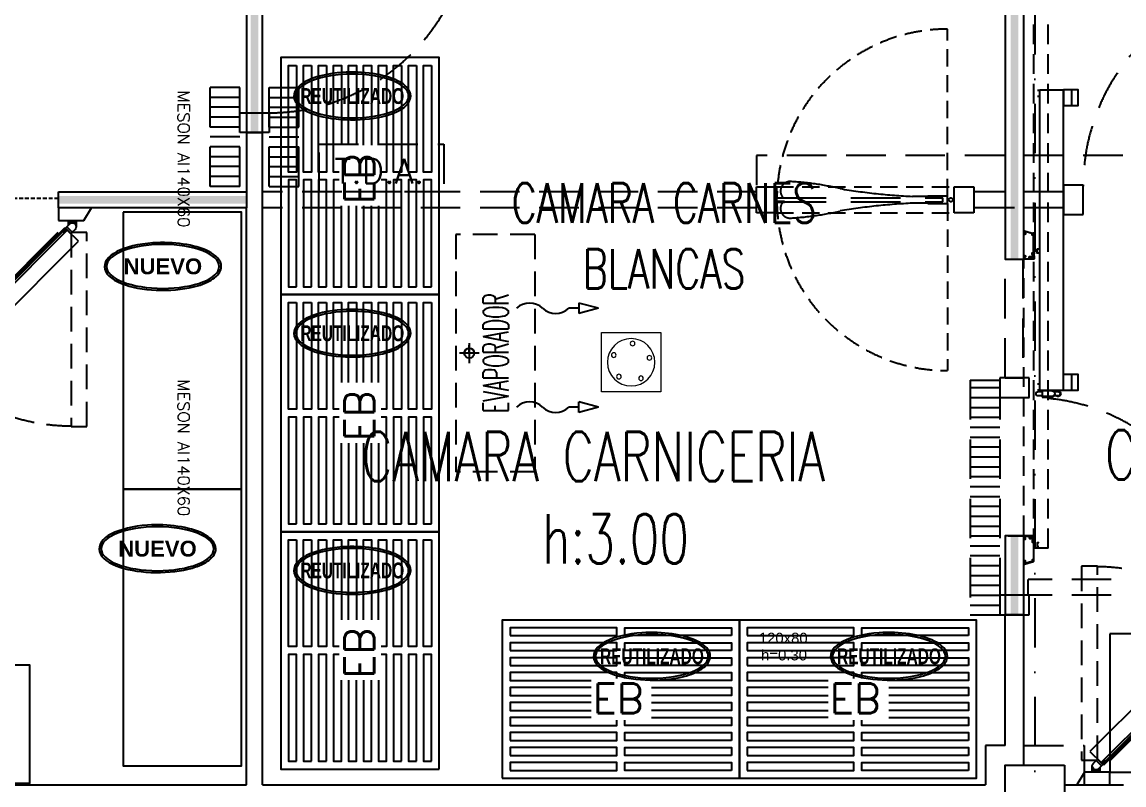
# Model space of a CAD drawing. Header units: millimetres. Extents: x 340 to 1003762, y 22 to 362022.
# Drawn here: x 615095 to 620672, y 291107 to 294966 of the extents above; entities that cross this region are included whole.
import ezdxf
from ezdxf.enums import TextEntityAlignment as Align

# ---------------------------------------------------------------- set-up
doc = ezdxf.new("R2010")
doc.units = ezdxf.units.MM
for name, pattern in [('LSBB_P_002 - PLANTA 1° NIVEL SALA DE VENTAS$0$000_ALTILLO PROPUESTA$0$HIDDEN', [0.375, 0.25, -0.125]), ('LSBB_P_002 - PLANTA 1° NIVEL SALA DE VENTAS$0$CONTINUOS', [0]), ('LSBB_P_002 - PLANTA 1° NIVEL SALA DE VENTAS$0$DASHDOT2', [0.5, 0.25, -0.125, 0, -0.125]), ('LSBB_P_002 - PLANTA 1° NIVEL SALA DE VENTAS$0$DASHED', [0.75, 0.5, -0.25]), ('LSBB_P_002 - PLANTA 1° NIVEL SALA DE VENTAS$0$HIDDEN', [0.375, 0.25, -0.125]), ('LSBB_P_002 - PLANTA 1° NIVEL SALA DE VENTAS$0$HIDDEN2', [0.1875, 0.125, -0.0625])]:
    doc.linetypes.add(name, pattern=pattern)
for name, color, linetype in [('A-DEMOLICION SV', 40, 'Continuous'), ('LSBB_P_002 - PLANTA 1° NIVEL SALA DE VENTAS$0$A-ACTIVOS NUEVOS', 20, 'Continuous'), ('LSBB_P_002 - PLANTA 1° NIVEL SALA DE VENTAS$0$A-ACTIVOS REUTILIZADOS', 7, 'Continuous'), ('LSBB_P_002 - PLANTA 1° NIVEL SALA DE VENTAS$0$A-DEMOLICIONES', 30, 'LSBB_P_002 - PLANTA 1° NIVEL SALA DE VENTAS$0$DASHED'), ('LSBB_P_002 - PLANTA 1° NIVEL SALA DE VENTAS$0$A-Equipamiento acero inox', 8, 'Continuous'), ('LSBB_P_002 - PLANTA 1° NIVEL SALA DE VENTAS$0$A-EVAPORADOR', 8, 'Continuous'), ('LSBB_P_002 - PLANTA 1° NIVEL SALA DE VENTAS$0$A-PANEL CAMARA NUEVO', 10, 'LSBB_P_002 - PLANTA 1° NIVEL SALA DE VENTAS$0$CONTINUOS'), ('LSBB_P_002 - PLANTA 1° NIVEL SALA DE VENTAS$0$A-PILETAS NUEVAS', 8, 'Continuous'), ('LSBB_P_002 - PLANTA 1° NIVEL SALA DE VENTAS$0$A-PUER', 2, 'Continuous'), ('LSBB_P_002 - PLANTA 1° NIVEL SALA DE VENTAS$0$A-PUERTAS NUEVAS', 10, 'Continuous'), ('LSBB_P_002 - PLANTA 1° NIVEL SALA DE VENTAS$0$A-SE CONSTRUYE RELLENO', 10, 'LSBB_P_002 - PLANTA 1° NIVEL SALA DE VENTAS$0$CONTINUOS'), ('LSBB_P_002 - PLANTA 1° NIVEL SALA DE VENTAS$0$A-Textos', 2, 'Continuous'), ('LSBB_P_002 - PLANTA 1° NIVEL SALA DE VENTAS$0$E-TABIQUE-CAMARA', 1, 'Continuous'), ('LSBB_P_002 - PLANTA 1° NIVEL SALA DE VENTAS$0$EJES', 8, 'LSBB_P_002 - PLANTA 1° NIVEL SALA DE VENTAS$0$DASHDOT2'), ('LSBB_P_002 - PLANTA 1° NIVEL SALA DE VENTAS$0$ESTRUCTURA', 5, 'Continuous'), ('LSBB_P_002 - PLANTA 1° NIVEL SALA DE VENTAS$0$PUERTAS', 2, 'Continuous')]:
    doc.layers.add(name, color=color, linetype=linetype)
doc.layers.add('LSBB_P_002 - PLANTA 1° NIVEL SALA DE VENTAS$0$A-Achurado', color=250, linetype='Continuous', lineweight=5)
doc.styles.add('LSBB_P_002 - PLANTA 1° NIVEL SALA DE VENTAS$0$ARIAL', font='')
doc.styles.add('LSBB_P_002 - PLANTA 1° NIVEL SALA DE VENTAS$0$Estilo1', font='GOTHIC.TTF', dxfattribs={"height": 0.24})
doc.styles.add('LSBB_P_002 - PLANTA 1° NIVEL SALA DE VENTAS$0$ROMANS', font='romans')
doc.styles.add('LSBB_P_002 - PLANTA 1° NIVEL SALA DE VENTAS$0$ROMANS20', font='ROMANS8.SHX', dxfattribs={"width": 0.9, "height": 2})
doc.styles.add('LSBB_P_002 - PLANTA 1° NIVEL SALA DE VENTAS$0$SANSSERIF', font='sas_____.pfb')
doc.styles.get('LSBB_P_002 - PLANTA 1° NIVEL SALA DE VENTAS$0$ARIAL').set_extended_font_data('Arial', bold=True)

# ---------------------------------------------------------------- blocks, each defined once
blk = doc.blocks.new('LSBB_P_002 - PLANTA 1° NIVEL SALA DE VENTAS$0$A$C112258A6')
at = {"layer": 'LSBB_P_002 - PLANTA 1° NIVEL SALA DE VENTAS$0$A-Equipamiento acero inox'}
for points in [[(0, 0.8), (1.2, 0.8), (1.2, 0), (0, 0), (0, 0.8)], [(0.4492, 0.4937), (0.04, 0.4937), (0.04, 0.5337), (0.58, 0.5337), (0.58, 0.5071)], [(0.7557, 0.4937), (1.16, 0.4937), (1.16, 0.5337), (0.62, 0.5337), (0.62, 0.5071)], [(0.4492, 0.4179), (0.04, 0.4179), (0.04, 0.4579), (0.4492, 0.4579)], [(0.7557, 0.4179), (1.16, 0.4179), (1.16, 0.4579), (0.7557, 0.4579)], [(0.4492, 0.3421), (0.04, 0.3421), (0.04, 0.3821), (0.4492, 0.3821)], [(0.7557, 0.3421), (1.16, 0.3421), (1.16, 0.3821), (0.7557, 0.3821)], [(0.58, 0.2951), (0.58, 0.2663), (0.04, 0.2663), (0.04, 0.3063), (0.4492, 0.3063)], [(0.62, 0.2951), (0.62, 0.2663), (1.16, 0.2663), (1.16, 0.3063), (0.7557, 0.3063)]]:
    blk.add_lwpolyline(points, dxfattribs=at)
for points in [[(0.04, 0.7611), (0.58, 0.7611), (0.58, 0.7211), (0.04, 0.7211)], [(1.16, 0.7611), (0.62, 0.7611), (0.62, 0.7211), (1.16, 0.7211)], [(0.04, 0.6853), (0.58, 0.6853), (0.58, 0.6453), (0.04, 0.6453)], [(1.16, 0.6853), (0.62, 0.6853), (0.62, 0.6453), (1.16, 0.6453)], [(0.04, 0.6095), (0.58, 0.6095), (0.58, 0.5695), (0.04, 0.5695)], [(1.16, 0.6095), (0.62, 0.6095), (0.62, 0.5695), (1.16, 0.5695)], [(0.04, 0.2305), (0.58, 0.2305), (0.58, 0.1905), (0.04, 0.1905)], [(1.16, 0.2305), (0.62, 0.2305), (0.62, 0.1905), (1.16, 0.1905)], [(0.04, 0.1547), (0.58, 0.1547), (0.58, 0.1147), (0.04, 0.1147)], [(1.16, 0.1547), (0.62, 0.1547), (0.62, 0.1147), (1.16, 0.1147)], [(0.04, 0.0789), (0.58, 0.0789), (0.58, 0.0389), (0.04, 0.0389)], [(1.16, 0.0789), (0.62, 0.0789), (0.62, 0.0389), (1.16, 0.0389)]]:
    blk.add_lwpolyline(points, close=True, dxfattribs=at)
at = {"layer": 'LSBB_P_002 - PLANTA 1° NIVEL SALA DE VENTAS$0$A-Equipamiento acero inox', "style": 'LSBB_P_002 - PLANTA 1° NIVEL SALA DE VENTAS$0$ROMANS'}
blk.add_text('EB ', height=0.15, dxfattribs=at).set_placement((0.4576, 0.3213))
blk = doc.blocks.new('LSBB_P_002 - PLANTA 1° NIVEL SALA DE VENTAS$0$A$C6D5A0C58')
at = {"layer": 'LSBB_P_002 - PLANTA 1° NIVEL SALA DE VENTAS$0$A-ACTIVOS REUTILIZADOS', "extrusion": (0, 0, -1)}
blk.add_ellipse((0, 0), major_axis=(0.2855, 0), ratio=0.388575, dxfattribs=at)
at = {"layer": 'LSBB_P_002 - PLANTA 1° NIVEL SALA DE VENTAS$0$A-ACTIVOS REUTILIZADOS'}
blk.add_open_spline([(0.2955, 0), (0.2955, -0.021), (0.2828, -0.0409), (0.2407, -0.0737), (0.2108, -0.0875), (0.0693, -0.1291), (-0.0893, -0.1272), (-0.2453, -0.0748), (-0.2842, -0.048), (-0.3027, 0.019), (-0.2777, 0.0523), (-0.188, 0.0987), (-0.1218, 0.1143), (0.0524, 0.1263), (0.163, 0.1102), (0.2698, 0.0572), (0.2955, 0.0303), (0.2955, 0)], degree=3, knots=[0, 0, 0, 0, 0.461791, 0.461791, 0.923583, 0.923583, 2.283227, 2.283227, 3.034626, 3.034626, 3.786024, 3.786024, 4.537423, 4.537423, 5.618495, 5.618495, 6.283185, 6.283185, 6.283185, 6.283185], dxfattribs=at)
at = {"layer": 'LSBB_P_002 - PLANTA 1° NIVEL SALA DE VENTAS$0$A-ACTIVOS REUTILIZADOS', "style": 'LSBB_P_002 - PLANTA 1° NIVEL SALA DE VENTAS$0$ARIAL', "width": 0.7}
blk.add_text('REUTILIZADO', height=0.08, dxfattribs=at).set_placement((0, 0), align=Align.MIDDLE_CENTER)
blk = doc.blocks.new('LSBB_P_002 - PLANTA 1° NIVEL SALA DE VENTAS$0$PD2')
at = {"layer": 'LSBB_P_002 - PLANTA 1° NIVEL SALA DE VENTAS$0$A-DEMOLICIONES', "linetype": 'LSBB_P_002 - PLANTA 1° NIVEL SALA DE VENTAS$0$HIDDEN2', "ltscale": 0.7}
for p, q in [((892.9983, 308.1946), (892.9983, 309.0396)), ((892.1317, 308.2406), (893.0317, 308.2406)), ((892.9983, 308.1567), (892.9983, 307.3117)), ((892.1317, 308.1106), (893.0317, 308.1106))]:
    blk.add_line(p, q, dxfattribs=at)
at = {"layer": 'LSBB_P_002 - PLANTA 1° NIVEL SALA DE VENTAS$0$A-DEMOLICIONES', "ltscale": 0.5}
for p, q in [((892.1343, 308.1659), (892.1343, 308.1857)), ((892.1343, 308.1659), (892.1343, 308.1857)), ((892.1343, 308.1659), (892.1343, 308.1857)), ((892.1343, 308.1659), (892.1343, 308.1857)), ((892.1343, 308.1857), (892.9738, 308.1857)), ((892.9738, 308.1659), (892.9738, 308.1857)), ((892.1343, 308.1659), (892.9738, 308.1659))]:
    blk.add_line(p, q, dxfattribs=at)
at = {"layer": 'LSBB_P_002 - PLANTA 1° NIVEL SALA DE VENTAS$0$A-DEMOLICIONES'}
for p, q in [((892.8991, 308.1929), (892.8212, 308.1929)), ((892.8991, 308.1929), (892.8991, 308.1857)), ((892.8991, 308.1587), (892.8212, 308.1587)), ((892.8991, 308.1587), (892.8991, 308.1659))]:
    blk.add_line(p, q, dxfattribs=at)
for points in [[(892.1317, 308.1106), (892.0317, 308.1106), (892.0317, 308.2406), (892.1317, 308.2406)], [(893.1317, 308.1106), (893.0317, 308.1106), (893.0317, 308.2406), (893.1317, 308.2406)]]:
    blk.add_lwpolyline(points, close=True, dxfattribs=at)
blk.add_lwpolyline([(892.8991, 308.1659), (892.8991, 308.1567), (892.9983, 308.1567), (892.9983, 308.1946), (892.8991, 308.1946), (892.8991, 308.1857)], dxfattribs=at)
blk.add_circle((893.0152, 308.1758), 0.0099, dxfattribs=at)
at = {"layer": 'LSBB_P_002 - PLANTA 1° NIVEL SALA DE VENTAS$0$A-DEMOLICIONES', "linetype": 'LSBB_P_002 - PLANTA 1° NIVEL SALA DE VENTAS$0$HIDDEN2', "ltscale": 0.7}
for centre, start, end in [((892.9983, 308.1755), 90.0028, 179.3267), ((892.9983, 308.1757), 180.6532, 269.9974)]:
    blk.add_arc(centre, 0.864, start, end, dxfattribs=at)
at = {"layer": 'LSBB_P_002 - PLANTA 1° NIVEL SALA DE VENTAS$0$A-DEMOLICIONES'}
for centre, radius, start, end in [((892.2013, 308.2198), 0.0486, 92.0679, 224.5524), ((892.1202, 306.7882), 1.4824, 76.971, 86.9312), ((892.9657, 311.2593), 3.0698, 260.4121, 267.3013), ((892.2013, 308.1318), 0.0486, 135.4476, 267.9321), ((892.1202, 309.5634), 1.4824, 273.0688, 283.029), ((892.9657, 305.0923), 3.0698, 92.6987, 99.5879)]:
    blk.add_arc(centre, radius, start, end, dxfattribs=at)
blk = doc.blocks.new('LSBB_P_002 - PLANTA 1° NIVEL SALA DE VENTAS$0$A$C529333AF')
at = {"layer": 'LSBB_P_002 - PLANTA 1° NIVEL SALA DE VENTAS$0$A-ACTIVOS NUEVOS', "extrusion": (0, 0, -1)}
blk.add_ellipse((0, 0), major_axis=(0.2855, 0), ratio=0.388575, dxfattribs=at)
at = {"layer": 'LSBB_P_002 - PLANTA 1° NIVEL SALA DE VENTAS$0$A-ACTIVOS NUEVOS'}
blk.add_open_spline([(0.2955, 0), (0.2955, -0.021), (0.2828, -0.0409), (0.2407, -0.0737), (0.2108, -0.0875), (0.0693, -0.1291), (-0.0893, -0.1272), (-0.2453, -0.0748), (-0.2842, -0.048), (-0.3027, 0.019), (-0.2777, 0.0523), (-0.188, 0.0987), (-0.1218, 0.1143), (0.0524, 0.1263), (0.163, 0.1102), (0.2698, 0.0572), (0.2955, 0.0303), (0.2955, 0)], degree=3, knots=[0, 0, 0, 0, 0.461791, 0.461791, 0.923583, 0.923583, 2.283227, 2.283227, 3.034626, 3.034626, 3.786024, 3.786024, 4.537423, 4.537423, 5.618495, 5.618495, 6.283185, 6.283185, 6.283185, 6.283185], dxfattribs=at)
at = {"layer": 'LSBB_P_002 - PLANTA 1° NIVEL SALA DE VENTAS$0$A-ACTIVOS NUEVOS', "insert": (0, 0), "char_height": 0.08, "attachment_point": 5, "style": 'LSBB_P_002 - PLANTA 1° NIVEL SALA DE VENTAS$0$ARIAL'}
blk.add_mtext_dynamic_manual_height_columns('NUEVO', width=0.536552, gutter_width=0.7, heights=[0], dxfattribs=at)
blk = doc.blocks.new('LSBB_P_002 - PLANTA 1° NIVEL SALA DE VENTAS$0$EVC5-302-22')
at = {"linetype": 'LSBB_P_002 - PLANTA 1° NIVEL SALA DE VENTAS$0$HIDDEN', "ltscale": 0.5}
for p, q in [((2.3, -0.1), (1.1, -0.1)), ((1.1, -0.5), (1.1, -0.1)), ((2.3, -0.5), (2.3, -0.1)), ((2.3, -0.5), (1.1, -0.5))]:
    blk.add_line(p, q, dxfattribs=at)
for p, q in [((1.7, -0.2188), (1.7, -0.1188)), ((1.75, -0.1688), (1.65, -0.1688)), ((1.7, -0.1688), (1.74, -0.1688)), ((1.4001, -0.7226), (1.4537, -0.7226)), ((1.4269, -0.8226), (1.4001, -0.7226)), ((1.4269, -0.7226), (1.4269, -0.6726)), ((1.4269, -0.8226), (1.4537, -0.7226)), ((1.9537, -0.7226), (1.9001, -0.7226)), ((1.9269, -0.8226), (1.9001, -0.7226)), ((1.9269, -0.7226), (1.9269, -0.6726)), ((1.9269, -0.8226), (1.9537, -0.7226))]:
    blk.add_line(p, q)
blk.add_circle((1.7, -0.1688), 0.025)
for centre, start, end in [((1.3584, -0.4738), 315.9581, 44.0419), ((1.8584, -0.4738), 315.9581, 44.0419), ((1.4954, -0.6063), 135.9581, 224.0419), ((1.9954, -0.6063), 135.9581, 224.0419)]:
    blk.add_arc(centre, 0.0953, start, end)
at = {"style": 'LSBB_P_002 - PLANTA 1° NIVEL SALA DE VENTAS$0$ROMANS20', "width": 0.55}
blk.add_text('EVAPORADOR', height=0.128, dxfattribs=at).set_placement((1.7009, -0.3034), align=Align.MIDDLE)
blk = doc.blocks.new('LSBB_P_002 - PLANTA 1° NIVEL SALA DE VENTAS$0$A$C69995B83')
at = {"linetype": 'Continuous', "lineweight": 20}
for p, q in [((0, 0), (-0.3, 0)), ((-0.3, 0), (-0.3, -0.3)), ((0, -0.3), (0, 0)), ((-0.3, -0.3), (0, -0.3))]:
    blk.add_line(p, q, dxfattribs=at)
at = {"linetype": 'Continuous', "lineweight": 20, "const_width": 0.00333}
blk.add_lwpolyline([(-0.3, -0.3), (-0.3, 0), (0, 0), (0, -0.3)], close=True, dxfattribs=at)
at = {"linetype": 'Continuous', "lineweight": 20}
for centre, radius in [((-0.15, -0.15), 0.1199), ((-0.1863, -0.062), 0.0117), ((-0.0775, -0.0883), 0.0117), ((-0.2449, -0.1573), 0.0117), ((-0.2449, -0.1573), 0.0117), ((-0.0689, -0.1999), 0.0117), ((-0.1724, -0.2425), 0.0117)]:
    blk.add_circle(centre, radius, dxfattribs=at)
blk = doc.blocks.new('LSBB_P_002 - PLANTA 1° NIVEL SALA DE VENTAS$0$A$C51DB38BC')
at = {"ltscale": 10}
h = blk.add_hatch(color=256, dxfattribs=at)
h.paths.add_polyline_path([(0.5012, 0.623), (0.507, 0.6276), (0.5086, 0.6235)])
h.paths.add_polyline_path([(0.5616, 0.6673), (0.5592, 0.6602), (0.5556, 0.6628)])
for p, q in [((0.3011, 0.9458), (0.3577, 1.0023)), ((0.3577, 1.0023), (1.0507, 0.3094)), ((0.2908, 0.9323), (0.2908, 0.9323)), ((0.2909, 0.9318), (0.3579, 0.8648)), ((0.3042, 0.931), (0.2916, 0.9329)), ((0.3006, 0.9452), (0.2946, 0.9392)), ((0.2946, 0.9382), (0.2971, 0.9357)), ((0.3004, 0.9429), (0.2962, 0.9387)), ((0.2962, 0.9387), (0.2981, 0.9368)), ((0.2999, 0.9395), (0.2974, 0.9383)), ((0.2981, 0.9357), (0.2981, 0.9357)), ((0.2987, 0.9299), (0.3031, 0.9252)), ((0.3098, 0.9296), (0.2999, 0.9395)), ((0.3011, 0.9458), (0.9941, 0.2528)), ((0.3011, 0.9458), (0.9941, 0.2528)), ((0.3011, 0.9458), (0.9941, 0.2528)), ((0.3017, 0.9442), (0.3011, 0.9437)), ((0.3017, 0.9442), (0.3015, 0.944)), ((0.3017, 0.9452), (0.3017, 0.9452)), ((0.3031, 0.9252), (0.3607, 0.8676)), ((0.3048, 0.8841), (0.3144, 0.8938)), ((0.3059, 0.9279), (0.3059, 0.9279)), ((0.3084, 0.9244), (0.3059, 0.9269)), ((0.3059, 0.9269), (0.3629, 0.8698)), ((0.3089, 0.926), (0.307, 0.9279)), ((0.3086, 0.9271), (0.3098, 0.9296)), ((0.3131, 0.9302), (0.3089, 0.926)), ((0.3154, 0.9304), (0.3094, 0.9244)), ((0.3117, 0.8998), (0.3523, 0.8592)), ((0.3144, 0.9315), (0.3139, 0.9309)), ((0.3144, 0.8938), (0.3507, 0.8575)), ((0.3154, 0.9315), (0.3154, 0.9315)), ((0.3004, 0.8885), (0.3129, 0.876)), ((0.3129, 0.876), (0.341, 0.8479)), ((0.341, 0.8479), (0.37, 0.8769)), ((0.341, 0.8479), (0.3913, 0.7976)), ((0.37, 0.8769), (0.4203, 0.8266)), ((0.3872, 0.7996), (0.4392, 0.7279)), ((0.3913, 0.7976), (0.4203, 0.8266)), ((0.401, 0.8072), (0.4518, 0.7371)), ((0.4026, 0.8089), (0.9481, 0.2634)), ((0.9801, 0.2426), (0.4082, 0.8145)), ((0.9735, 0.2548), (0.411, 0.8173)), ((0.9752, 0.2576), (0.4133, 0.8195)), ((0.4534, 0.7383), (0.4375, 0.7268)), ((0.4375, 0.7268), (0.4924, 0.6511)), ((0.4534, 0.7383), (0.5082, 0.6626)), ((0.5082, 0.6626), (0.4924, 0.6511)), ((1.0507, 0.3094), (0.9941, 0.2528)), ((-0.0535, 0.205), (-0.0535, 0.2691)), ((-0.0535, 0.2691), (-0.0143, 0.2691)), ((-0.0143, 0.2691), (-0.0143, 0.248)), ((-0.0143, 0.248), (-0.0067, 0.248)), ((-0.0067, 0.248), (-0.0067, 0.205)), ((0.9787, 0.2671), (0.9727, 0.2611)), ((0.9727, 0.2601), (0.9752, 0.2576)), ((0.9782, 0.2503), (0.9735, 0.2548)), ((0.9785, 0.2648), (0.9743, 0.2606)), ((0.9743, 0.2606), (0.9762, 0.2586)), ((0.9754, 0.2603), (0.9779, 0.2615)), ((0.9762, 0.2576), (0.9762, 0.2576)), ((0.9779, 0.2615), (0.9878, 0.2516)), ((0.9798, 0.2661), (0.9792, 0.2655)), ((0.9793, 0.2559), (0.9813, 0.2433)), ((0.9798, 0.2671), (0.9798, 0.2671)), ((0.9806, 0.2425), (0.9806, 0.2425)), ((0.984, 0.2498), (0.984, 0.2498)), ((0.9865, 0.2463), (0.984, 0.2487)), ((1.0124, 0.2711), (0.9849, 0.2436)), ((0.9919, 0.2365), (0.9849, 0.2436)), ((0.987, 0.2479), (0.9851, 0.2498)), ((0.9878, 0.2516), (0.9866, 0.2491)), ((0.9913, 0.2521), (0.987, 0.2479)), ((0.9936, 0.2523), (0.9876, 0.2463)), ((1.0195, 0.2641), (0.9919, 0.2365)), ((0.9919, 0.2365), (1.0057, 0.2227)), ((0.9925, 0.2533), (0.992, 0.2528)), ((0.9925, 0.2533), (0.9923, 0.2532)), ((0.9936, 0.2533), (0.9936, 0.2533)), ((1, 0.2284), (1, 0.215)), ((1.0195, 0.2641), (1.0124, 0.2711)), ((1.0333, 0.2503), (1.0195, 0.2641)), ((1.039, 0.215), (1.039, 0.2345)), ((-0.078, 0.205), (-0.088, 0.14)), ((0.05, 0.205), (-0.078, 0.205)), ((0.05, 0.14), (0.05, 0.205)), ((0.95, 0.205), (1.078, 0.205)), ((0.95, 0.14), (0.95, 0.205)), ((1, 0.215), (1, 0.205)), ((1, 0.215), (1.039, 0.215)), ((1, 0.215), (1.039, 0.215)), ((1, 0.205), (1.039, 0.205)), ((1, 0.205), (1.039, 0.205)), ((1.039, 0.205), (1.039, 0.215)), ((1.078, 0.205), (1.117, 0.14)), ((0.05, 0.14), (-0.088, 0.14)), ((1.117, 0.14), (0.95, 0.14))]:
    blk.add_line(p, q)
for p, q in [((0.5012, 0.623), (0.507, 0.6276)), ((0.5012, 0.623), (0.5086, 0.6235)), ((0.5086, 0.6235), (0.507, 0.6276)), ((0.5616, 0.6673), (0.5556, 0.6628)), ((0.5592, 0.6602), (0.5556, 0.6628)), ((0.5616, 0.6673), (0.5592, 0.6602))]:
    blk.add_line(p, q, dxfattribs=at)
at = {"color": 8, "linetype": 'LSBB_P_002 - PLANTA 1° NIVEL SALA DE VENTAS$0$HIDDEN', "ltscale": 0.5, "elevation": 0}
blk.add_lwpolyline([(1.0931, 1.246), (1.0931, 0.266), (1.0131, 0.266), (1.0131, 1.246)], close=True, dxfattribs=at)
at = {"color": 8, "linetype": 'LSBB_P_002 - PLANTA 1° NIVEL SALA DE VENTAS$0$HIDDEN', "ltscale": 0.5}
blk.add_arc((1.0208, 0.2317), 1.0139, 90.4384, 175.5689, dxfattribs=at)
for centre, radius, start, end in [((0.2915, 0.9322), 0.00075, 80, 170.6608), ((0.2915, 0.9322), 0.00075, 170.6608, 260), ((0.2951, 0.9387), 0.00075, 135, 225), ((0.2976, 0.9362), 0.00075, 225, 315), ((0.2975, 0.938), 0.00025, 116.5651, 225), ((0.2976, 0.9362), 0.00075, 315, 45), ((0.3011, 0.9447), 0.00075, 45, 135), ((0.3011, 0.9447), 0.00075, 315, 45), ((0.3064, 0.9274), 0.00075, 135, 225), ((0.3064, 0.9274), 0.00075, 45, 135), ((0.3083, 0.9272), 0.00025, 225, 333.4349), ((0.3089, 0.9249), 0.00075, 225, 315), ((0.3149, 0.9309), 0.00075, 45, 135), ((0.3149, 0.9309), 0.00075, 315, 45), ((0.9732, 0.2606), 0.00075, 135, 225), ((0.9757, 0.2581), 0.00075, 225, 315), ((0.9757, 0.2581), 0.00075, 315, 45), ((0.9792, 0.2666), 0.00075, 45, 135), ((0.9792, 0.2666), 0.00075, 315, 45), ((0.9805, 0.2432), 0.00075, 190, 279.3392), ((0.9805, 0.2432), 0.00075, 279.3392, 10), ((0.9845, 0.2493), 0.00075, 135, 225), ((0.9845, 0.2493), 0.00075, 45, 135), ((0.987, 0.2468), 0.00075, 225, 315), ((0.993, 0.2528), 0.00075, 45, 135), ((0.993, 0.2528), 0.00075, 315, 45), ((1.0195, 0.2365), 0.0195, 225, 45), ((1.0195, 0.2345), 0.0195, 0, 2.9395), ((0.0476, 0.189), 0.0201, 276.9727, 0)]:
    blk.add_arc(centre, radius, start, end)
at = {"ltscale": 10}
blk.add_arc((0.4674, 0.7325), 0.1146, 290.711, 321.7284, dxfattribs=at)
for points in [[(0.3131, 0.9302), (0.3128, 0.9305), (0.3124, 0.9308), (0.3111, 0.9317), (0.3103, 0.9323), (0.3086, 0.9336), (0.3078, 0.9342), (0.3065, 0.9355), (0.3059, 0.9361), (0.3047, 0.9373), (0.3042, 0.9379), (0.3027, 0.9398), (0.3017, 0.9411), (0.3006, 0.9426), (0.3005, 0.9428), (0.3004, 0.9429)], [(0.9785, 0.2648), (0.9788, 0.2644), (0.9791, 0.2641), (0.98, 0.2628), (0.9806, 0.262), (0.9819, 0.2603), (0.9826, 0.2595), (0.9838, 0.2581), (0.9844, 0.2575), (0.9856, 0.2564), (0.9862, 0.2559), (0.9881, 0.2543), (0.9895, 0.2534), (0.9909, 0.2523), (0.9911, 0.2522), (0.9913, 0.2521)]]:
    blk.add_open_spline(points, degree=3, knots=[0.165357, 0.165357, 0.165357, 0.165357, 1.560415, 1.560415, 4.681244, 4.681244, 7.739395, 7.739395, 10.144269, 10.144269, 12.549143, 12.549143, 17.358892, 17.358892, 17.945413, 17.945413, 17.945413, 17.945413])
for points in [[(0.3139, 0.9309), (0.3068, 0.9366), (0.3011, 0.9437)], [(0.9792, 0.2655), (0.9849, 0.2585), (0.992, 0.2528)]]:
    blk.add_spline(points, degree=3)
blk = doc.blocks.new('LSBB_P_002 - PLANTA 1° NIVEL SALA DE VENTAS$0$A$C5D5E3A85')
at = {"color": 0, "linetype": 'ByBlock'}
for p, q in [((0.9596, 0.32), (0.8796, 0.32)), ((2.3993, 0.32), (2.3193, 0.32)), ((2.3993, 0.28), (2.3193, 0.28)), ((2.3993, 0.16), (2.3993, 0.28)), ((0.8796, 0.16), (0.8796, 0.24)), ((0.0865, 0.1555), (0.0865, 0.146)), ((0.1069, 0.146), (0.0865, 0.146)), ((0.1069, 0.1555), (0.1069, 0.146)), ((0.8818, 0.16), (0.9118, 0.16)), ((0.8818, 0.1485), (0.8818, 0.16)), ((0.9118, 0.1485), (0.9118, 0.16)), ((1.572, 0.1555), (1.572, 0.146)), ((1.572, 0.146), (1.5924, 0.146)), ((1.5924, 0.1555), (1.5924, 0.146)), ((2.367, 0.1485), (2.367, 0.16)), ((2.397, 0.1485), (2.397, 0.16))]:
    blk.add_line(p, q, dxfattribs=at)
for p, q in [((0.8796, 0.28), (2.3993, 0.28)), ((0.8796, 0.16), (2.3993, 0.16))]:
    blk.add_line(p, q)
at = {"color": 0, "linetype": 'ByBlock', "extrusion": (-1, -4e-16, 0)}
for p, q in [((0.8446, 0.228), (0.8489, 0.228)), ((0.8446, 0.172), (0.8446, 0.228)), ((0.8506, 0.252), (0.8506, 0.232)), ((0.8506, 0.2307), (0.8506, 0.232)), ((0.8726, 0.232), (0.8726, 0.252)), ((0.8726, 0.2307), (0.8726, 0.232)), ((0.8742, 0.228), (0.8796, 0.228)), ((0.8496, 0.172), (0.8446, 0.172)), ((0.8476, 0.222), (0.8476, 0.174)), ((0.8736, 0.172), (0.8496, 0.172)), ((0.8506, 0.172), (0.8506, 0.152)), ((0.8726, 0.152), (0.8726, 0.172)), ((0.8796, 0.172), (0.8736, 0.172)), ((0.8756, 0.222), (0.8756, 0.174))]:
    blk.add_line(p, q, dxfattribs=at)
at = {"color": 8, "linetype": 'LSBB_P_002 - PLANTA 1° NIVEL SALA DE VENTAS$0$HIDDEN2', "ltscale": 0.8}
for p, q in [((0.0796, 0.2016), (3.0425, 0.2016)), ((0.0796, 0.2016), (0.0796, 0.13)), ((3.0425, 0.2016), (3.0425, 0.13)), ((0.0796, 0.13), (3.0425, 0.13)), ((0.1459, 0.08), (1.5425, 0.08))]:
    blk.add_line(p, q, dxfattribs=at)
at = {"color": 0, "linetype": 'ByBlock', "ltscale": 5}
for p, q in [((0.1425, 0), (0.1425, 0.08)), ((1.5425, 0), (1.5425, 0.08))]:
    blk.add_line(p, q, dxfattribs=at)
at = {"color": 0, "linetype": 'ByBlock'}
for points in [[(0.8796, 0.28), (0.8796, 0.355), (0.9596, 0.355), (0.9596, 0.28)], [(2.3193, 0.28), (2.3193, 0.355), (2.3993, 0.355), (2.3993, 0.28)], [(0.8796, 0.24), (0.8796, 0.28)]]:
    blk.add_lwpolyline(points, dxfattribs=at)
for points in [[(0.0134, 0.1225), (0.0208, 0.1225, -0.343826), (0.0212, 0.1221), (0.0212, 0.1214, -0.414214), (0.0208, 0.121), (0.0131, 0.121, 0.336332), (0.0129, 0.1209), (0.0022, 0.0826, 0.496634), (0.0027, 0.082), (0.0105, 0.082, 0.414214), (0.011, 0.0825), (0.011, 0.0865, -0.414214), (0.0125, 0.088), (0.0164, 0.088, -0.414214), (0.017, 0.0874), (0.017, 0.0871, -0.414214), (0.0164, 0.0865), (0.013, 0.0865, 0.414214), (0.0125, 0.086), (0.0125, 0.0825, 0.414214), (0.013, 0.082), (0.0189, 0.082, -0.414214), (0.0195, 0.0814), (0.0195, 0.0806, -0.414214), (0.0189, 0.08), (0.0014, 0.08, -0.496634), (0, 0.0819), (0.0132, 0.1289, -0.336332), (0.0146, 0.13), (0.125, 0.13, -0.414214), (0.1265, 0.1285), (0.1265, 0.1245, 0.414214), (0.127, 0.124), (0.13, 0.124, -0.414214), (0.1315, 0.1225), (0.1315, 0.1095, 0.414214), (0.132, 0.109), (0.138, 0.109, 0.674073), (0.1385, 0.1095), (0.1385, 0.1225, -0.414214), (0.14, 0.124), (0.141, 0.124, -0.414214), (0.1425, 0.1225), (0.1425, 0.0815, -0.414214), (0.141, 0.08), (0.1231, 0.08, -0.414214), (0.1225, 0.0806), (0.1225, 0.0814, -0.414214), (0.1231, 0.082), (0.129, 0.082, 0.414214), (0.1295, 0.0825), (0.1295, 0.086, 0.414214), (0.129, 0.0865), (0.1256, 0.0865, -0.414214), (0.125, 0.0871), (0.125, 0.0874, -0.414214), (0.1256, 0.088), (0.1295, 0.088, -0.414214), (0.131, 0.0865), (0.131, 0.0825, 0.414214), (0.1315, 0.082), (0.14, 0.082, 0.414214), (0.1405, 0.0825), (0.1405, 0.1065, 0.414214), (0.14, 0.107), (0.131, 0.107, -0.414214), (0.1295, 0.1085), (0.1295, 0.1215, 0.414214), (0.129, 0.122), (0.126, 0.122, -0.414214), (0.1245, 0.1235), (0.1245, 0.1275, 0.414214), (0.124, 0.128), (0.1195, 0.128, 0.414214), (0.119, 0.1275), (0.119, 0.1225, -0.414214), (0.1175, 0.121), (0.1106, 0.121, -0.414214), (0.11, 0.1216), (0.11, 0.1224, -0.414214), (0.1106, 0.123), (0.1165, 0.123, 0.414214), (0.117, 0.1235), (0.117, 0.1275, 0.414214), (0.1165, 0.128), (0.0153, 0.128, 0.336332), (0.0148, 0.1276), (0.0134, 0.1225)], [(1.6716, 0.1225), (1.6642, 0.1225, 0.343826), (1.6638, 0.1221), (1.6638, 0.1214, 0.414214), (1.6642, 0.121), (1.6719, 0.121, -0.336332), (1.6721, 0.1209), (1.6828, 0.0826, -0.496634), (1.6823, 0.082), (1.6745, 0.082, -0.414214), (1.674, 0.0825), (1.674, 0.0865, 0.414214), (1.6725, 0.088), (1.6686, 0.088, 0.414214), (1.668, 0.0874), (1.668, 0.0871, 0.414214), (1.6686, 0.0865), (1.672, 0.0865, -0.414214), (1.6725, 0.086), (1.6725, 0.0825, -0.414214), (1.672, 0.082), (1.6661, 0.082, 0.414214), (1.6655, 0.0814), (1.6655, 0.0806, 0.414214), (1.6661, 0.08), (1.6836, 0.08, 0.496634), (1.685, 0.0819), (1.6719, 0.1289, 0.336332), (1.6704, 0.13), (1.56, 0.13, 0.414214), (1.5585, 0.1285), (1.5585, 0.1245, -0.414214), (1.558, 0.124), (1.555, 0.124, 0.414214), (1.5535, 0.1225), (1.5535, 0.1095, -0.414214), (1.553, 0.109), (1.547, 0.109, -0.674073), (1.5465, 0.1095), (1.5465, 0.1225, 0.414214), (1.545, 0.124), (1.544, 0.124, 0.414214), (1.5425, 0.1225), (1.5425, 0.0815, 0.414214), (1.544, 0.08), (1.5619, 0.08, 0.414214), (1.5625, 0.0806), (1.5625, 0.0814, 0.414214), (1.5619, 0.082), (1.556, 0.082, -0.414214), (1.5555, 0.0825), (1.5555, 0.086, -0.414214), (1.556, 0.0865), (1.5594, 0.0865, 0.414214), (1.56, 0.0871), (1.56, 0.0874, 0.414214), (1.5594, 0.088), (1.5555, 0.088, 0.414214), (1.554, 0.0865), (1.554, 0.0825, -0.414214), (1.5535, 0.082), (1.545, 0.082, -0.414214), (1.5445, 0.0825), (1.5445, 0.1065, -0.414214), (1.545, 0.107), (1.554, 0.107, 0.414214), (1.5555, 0.1085), (1.5555, 0.1215, -0.414214), (1.556, 0.122), (1.559, 0.122, 0.414214), (1.5605, 0.1235), (1.5605, 0.1275, -0.414214), (1.561, 0.128), (1.5655, 0.128, -0.414214), (1.566, 0.1275), (1.566, 0.1225, 0.414214), (1.5675, 0.121), (1.5744, 0.121, 0.414214), (1.575, 0.1216), (1.575, 0.1224, 0.414214), (1.5744, 0.123), (1.5685, 0.123, -0.414214), (1.568, 0.1235), (1.568, 0.1275, -0.414214), (1.5685, 0.128), (1.6697, 0.128, -0.336332), (1.6702, 0.1276), (1.6716, 0.1225)]]:
    blk.add_lwpolyline(points, format="xyb", dxfattribs=at)
at = {"color": 0, "linetype": 'ByBlock', "const_width": 0.0017}
for points in [[(0.0812, 0.1565), (0.0869, 0.1565)], [(0.084, 0.1565), (0.084, 0.1289)], [(0.1123, 0.1565), (0.1066, 0.1565)], [(0.1094, 0.1565), (0.1094, 0.1289)], [(1.5665, 0.1565), (1.5723, 0.1565)], [(1.5694, 0.1565), (1.5694, 0.1289)], [(1.5977, 0.1565), (1.5919, 0.1565)], [(1.5948, 0.1565), (1.5948, 0.1289)]]:
    blk.add_lwpolyline(points, dxfattribs=at)
at = {"color": 0, "linetype": 'ByBlock'}
for points in [[(0.126, 0.1303), (0.126, 0.1303, -0.346184), (0.127, 0.1312), (0.14, 0.1312, -0.414214), (0.143, 0.1282), (0.143, 0.1241, 0.093021), (0.1412, 0.1244), (0.1398, 0.1244, 0.315183), (0.1375, 0.1221), (0.1375, 0.1221), (0.1382, 0.1221, -0.414214), (0.1385, 0.1218), (0.1385, 0.1191, -0.414214), (0.1365, 0.1171), (0.133, 0.1171, -0.414214), (0.1315, 0.1186), (0.1315, 0.1214, -0.414214), (0.1322, 0.1221), (0.1325, 0.1221, 0.414214), (0.133, 0.1226), (0.133, 0.1226, 0.414214), (0.1315, 0.1241), (0.13, 0.1241, -0.414214), (0.127, 0.1272), (0.127, 0.1292, 0.31619)], [(0.135, 0.1191), (0.1354, 0.1191, 0.414214), (0.1357, 0.1194), (0.1357, 0.1238, 0.414214), (0.1354, 0.1241), (0.135, 0.1241, 0.414214), (0.1347, 0.1238), (0.1347, 0.1194, 0.414214)], [(1.559, 0.1303), (1.559, 0.1303, 0.346184), (1.558, 0.1312), (1.545, 0.1312, 0.414214), (1.542, 0.1282), (1.542, 0.1241, -0.093021), (1.5438, 0.1244), (1.5453, 0.1244, -0.315183), (1.5475, 0.1221), (1.5475, 0.1221), (1.5468, 0.1221, 0.414214), (1.5465, 0.1218), (1.5465, 0.1191, 0.414214), (1.5485, 0.1171), (1.552, 0.1171, 0.414214), (1.5535, 0.1186), (1.5535, 0.1214, 0.414214), (1.5528, 0.1221), (1.5525, 0.1221, -0.414214), (1.552, 0.1226), (1.552, 0.1226, -0.414214), (1.5535, 0.1241), (1.555, 0.1241, 0.414214), (1.558, 0.1272), (1.558, 0.1292, -0.31619)], [(1.55, 0.1191), (1.5496, 0.1191, -0.414214), (1.5493, 0.1194), (1.5493, 0.1238, -0.414214), (1.5496, 0.1241), (1.55, 0.1241, -0.414214), (1.5503, 0.1238), (1.5503, 0.1194, -0.414214)]]:
    blk.add_lwpolyline(points, format="xyb", close=True, dxfattribs=at)
for centre, radius, start, end in [((0.8616, 0.252), 0.014, 90, 218.2132), ((0.8616, 0.222), 0.014, 0, 180), ((0.8616, 0.252), 0.011, 90, 180), ((0.8616, 0.252), 0.014, 321.7868, 90), ((0.8616, 0.252), 0.011, 0, 90), ((0.8496, 0.174), 0.002, 180, 270), ((0.8736, 0.174), 0.002, 270, 0), ((0.8616, 0.152), 0.011, 180, 0)]:
    blk.add_arc(centre, radius, start, end, dxfattribs=at)
blk = doc.blocks.new('LSBB_P_002 - PLANTA 1° NIVEL SALA DE VENTAS$0$DEMOL')
at = {"layer": 'LSBB_P_002 - PLANTA 1° NIVEL SALA DE VENTAS$0$A-DEMOLICIONES', "linetype": 'LSBB_P_002 - PLANTA 1° NIVEL SALA DE VENTAS$0$000_ALTILLO PROPUESTA$0$HIDDEN', "ltscale": 0.8}
for p, q in [((1039.2653, 308.2438), (1039.2653, 308.7438)), ((1039.4153, 308.7438), (1039.2653, 308.7438)), ((1039.4153, 308.2438), (1039.4153, 308.7438)), ((1039.5648, 308.2438), (1039.5648, 308.7438)), ((1039.5648, 308.7438), (1039.7148, 308.7438)), ((1039.7148, 308.2438), (1039.7148, 308.7438)), ((1039.4153, 308.6938), (1039.2653, 308.6938)), ((1039.5648, 308.6938), (1039.7148, 308.6938)), ((1039.4153, 308.6438), (1039.2653, 308.6438)), ((1039.4153, 308.5156), (1039.4153, 308.6156)), ((1039.4153, 308.6156), (1039.5648, 308.6156)), ((1039.5648, 308.6438), (1039.7148, 308.6438)), ((1039.5648, 308.6156), (1039.5648, 308.5156)), ((1039.4153, 308.5938), (1039.2653, 308.5938)), ((1039.5648, 308.5938), (1039.7148, 308.5938)), ((1039.4153, 308.5438), (1039.2653, 308.5438)), ((1039.5648, 308.5156), (1039.4153, 308.5156)), ((1039.5648, 308.5438), (1039.7148, 308.5438)), ((1039.4153, 308.4938), (1039.2653, 308.4938)), ((1039.5648, 308.4938), (1039.7148, 308.4938)), ((1039.8174, 308.4574), (1040.4492, 308.4574)), ((1039.8174, 308.2156), (1039.8174, 308.4574)), ((1040.4492, 308.4574), (1040.4492, 308.2156)), ((1039.4153, 308.4438), (1039.2653, 308.4438)), ((1039.4153, 308.3938), (1039.2653, 308.3938)), ((1039.5648, 308.4438), (1039.7148, 308.4438)), ((1039.5648, 308.3938), (1039.7148, 308.3938)), ((1044.7851, 308.4004), (1042.0317, 308.4004)), ((1042.0317, 308.4004), (1042.0317, 308.2504)), ((1039.4153, 308.3438), (1039.2653, 308.3438)), ((1039.5648, 308.3438), (1039.7148, 308.3438)), ((1039.4153, 308.2938), (1039.2653, 308.2938)), ((1039.5648, 308.2938), (1039.7148, 308.2938)), ((1039.4153, 308.2438), (1039.2653, 308.2438)), ((1039.5648, 308.2438), (1039.7148, 308.2438)), ((1043.6851, 308.2504), (1043.5851, 308.2504)), ((1043.5851, 308.2504), (1043.5851, 308.1009)), ((1043.6851, 308.1009), (1043.6851, 308.2504)), ((1042.0317, 308.2156), (1039.5301, 308.2156)), ((1040.4492, 308.2156), (1039.8174, 308.2156)), ((1043.2895, 308.2156), (1043.1317, 308.2156)), ((1043.5851, 308.2156), (1043.3851, 308.2156)), ((1042.0317, 308.1356), (1039.5301, 308.1356)), ((1043.3373, 308.1356), (1043.1317, 308.1356)), ((1043.5851, 308.1356), (1043.3851, 308.1356)), ((1043.5851, 308.1009), (1043.6851, 308.1009)), ((1043.2895, 307.8757), (1043.38, 307.8757)), ((1043.2895, 307.2756), (1043.2895, 307.8757)), ((1043.38, 307.8757), (1043.38, 307.2756)), ((1043.2625, 307.2756), (1043.2625, 307.1756)), ((1043.4121, 307.2756), (1043.2625, 307.2756)), ((1043.2895, 307.2756), (1043.3851, 307.2756)), ((1043.38, 307.2756), (1043.2895, 307.2756)), ((1043.4121, 307.1756), (1043.4121, 307.2756)), ((1043.1125, 307.2638), (1043.1125, 306.0756)), ((1043.1125, 307.2638), (1043.2625, 307.2638)), ((1043.1125, 307.2256), (1043.2625, 307.2256)), ((1043.2625, 307.2638), (1043.2625, 306.0756)), ((1043.1125, 307.1756), (1043.2625, 307.1756)), ((1043.2625, 307.1756), (1043.4121, 307.1756)), ((1043.1125, 307.1256), (1043.2625, 307.1256)), ((1043.1125, 307.0756), (1043.2625, 307.0756)), ((1043.1125, 307.0256), (1043.2625, 307.0256)), ((1043.1125, 306.9756), (1043.2625, 306.9756)), ((1043.1125, 306.9256), (1043.2625, 306.9256)), ((1043.1125, 306.8756), (1043.2625, 306.8756)), ((1043.1125, 306.8256), (1043.2625, 306.8256)), ((1043.1125, 306.7756), (1043.2625, 306.7756)), ((1043.1125, 306.7256), (1043.2625, 306.7256)), ((1043.1125, 306.6756), (1043.2625, 306.6756)), ((1043.1125, 306.6256), (1043.2625, 306.6256)), ((1043.1125, 306.5756), (1043.2625, 306.5756)), ((1043.1125, 306.5256), (1043.2625, 306.5256)), ((1043.1125, 306.4756), (1043.2625, 306.4756)), ((1043.1125, 306.4256), (1043.2625, 306.4256)), ((1043.1125, 306.3756), (1043.2625, 306.3756)), ((1043.1125, 306.3256), (1043.2625, 306.3256)), ((1043.1125, 306.2756), (1043.2625, 306.2756)), ((1043.1125, 306.2256), (1043.2625, 306.2256)), ((1043.4071, 306.1756), (1043.4071, 306.2556)), ((1044.4272, 306.2556), (1043.4071, 306.2556)), ((1043.1125, 306.1756), (1043.2625, 306.1756)), ((1043.2625, 306.1756), (1043.2625, 306.0756)), ((1043.4121, 306.1756), (1043.2625, 306.1756)), ((1044.4272, 306.1756), (1043.4071, 306.1756)), ((1043.4121, 306.0756), (1043.4121, 306.1756)), ((1043.1125, 306.1256), (1043.2625, 306.1256)), ((1043.1125, 306.0756), (1043.2625, 306.0756)), ((1043.2625, 306.0756), (1043.4121, 306.0756)), ((1043.3851, 306.0756), (1043.2895, 306.0756)), ((1043.3851, 305.4156), (1043.6895, 305.4156)), ((1043.6895, 305.4156), (1043.6895, 305.1156)), ((1043.6895, 305.2156), (1045.8095, 305.2156))]:
    blk.add_line(p, q, dxfattribs=at)
for centre, start, end in [((1039.5629, 309.6379), 269.828, 354.2605), ((1044.7073, 308.2485), 95.7395, 180.172), ((1043.4101, 306.1534), 5.7395, 90.172)]:
    blk.add_arc(centre, 1.0222, start, end, dxfattribs=at)
at = {"layer": 'LSBB_P_002 - PLANTA 1° NIVEL SALA DE VENTAS$0$A-DEMOLICIONES', "linetype": 'LSBB_P_002 - PLANTA 1° NIVEL SALA DE VENTAS$0$000_ALTILLO PROPUESTA$0$HIDDEN', "ltscale": 0.8, "style": 'LSBB_P_002 - PLANTA 1° NIVEL SALA DE VENTAS$0$ROMANS'}
blk.add_text('T.D.A.', height=0.125, dxfattribs=at).set_placement((1039.8942, 308.2589))
at = {"layer": 'LSBB_P_002 - PLANTA 1° NIVEL SALA DE VENTAS$0$A-DEMOLICIONES', "linetype": 'LSBB_P_002 - PLANTA 1° NIVEL SALA DE VENTAS$0$000_ALTILLO PROPUESTA$0$HIDDEN', "ltscale": 0.8, "style": 'LSBB_P_002 - PLANTA 1° NIVEL SALA DE VENTAS$0$ROMANS', "width": 0.7}
for s, p in [('CAMARA CARNICERIA', (1040.0304, 306.7522, 0)), ('CORT. FINO', (1043.7953, 306.7607, 0)), ('h:3.00', (1040.9471, 306.3355, 0))]:
    blk.add_text(s, height=0.25, dxfattribs=at).set_placement(p)
blk = doc.blocks.new('LSBB_P_002 - PLANTA 1° NIVEL SALA DE VENTAS', base_point=(223.5696, 14.2202))
at = {"layer": 'LSBB_P_002 - PLANTA 1° NIVEL SALA DE VENTAS$0$A-Achurado', "color": 1}
blk.add_lwpolyline([(838.4985, 308.1356), (838.4985, 308.2156)], dxfattribs=at)
at = {"layer": 'LSBB_P_002 - PLANTA 1° NIVEL SALA DE VENTAS$0$A-Equipamiento acero inox'}
for points in [[(838.8252, 308.1126), (838.8252, 306.7126), (839.4252, 306.7126), (839.4252, 308.1126)], [(838.8252, 306.7126), (838.8252, 305.3126), (839.4252, 305.3126), (839.4252, 306.7126)], [(837.1513, 305.8233), (838.3513, 305.8233), (838.3513, 305.2233), (837.1513, 305.2233)]]:
    blk.add_lwpolyline(points, close=True, dxfattribs=at)
at = {"layer": 'LSBB_P_002 - PLANTA 1° NIVEL SALA DE VENTAS$0$A-PANEL CAMARA NUEVO'}
for points in [[(843.3851, 307.8757), (843.3851, 309.9756), (843.2895, 309.9756), (843.2895, 307.8757), (843.3851, 307.8757)], [(838.4985, 308.2156), (839.4501, 308.2156), (839.4501, 308.1356), (838.4985, 308.1356)], [(838.4985, 308.1356), (838.4985, 308.2156)], [(843.5895, 305.2156), (843.5895, 305.2156), (843.7702, 305.2156)]]:
    blk.add_lwpolyline(points, dxfattribs=at)
for points in [[(839.4501, 308.5156), (839.5301, 308.5156), (839.5301, 309.7156), (839.4501, 309.7156)], [(843.2895, 306.0756), (843.3851, 306.0756), (843.3851, 306.4756), (843.2895, 306.4756)]]:
    blk.add_lwpolyline(points, close=True, dxfattribs=at)
at = {"layer": 'LSBB_P_002 - PLANTA 1° NIVEL SALA DE VENTAS$0$A-PUER', "linetype": 'LSBB_P_002 - PLANTA 1° NIVEL SALA DE VENTAS$0$000_ALTILLO PROPUESTA$0$HIDDEN', "ltscale": 0.08}
blk.add_line((838.4985, 308.1825), (837.5985, 308.1825), dxfattribs=at)
at = {"layer": 'LSBB_P_002 - PLANTA 1° NIVEL SALA DE VENTAS$0$A-SE CONSTRUYE RELLENO', "const_width": 0.04}
for points in [[(843.3373, 309.9756), (843.3373, 307.8757)], [(839.4901, 309.7156), (839.4901, 308.5156)], [(838.4985, 308.1756), (839.4501, 308.1756)], [(843.3373, 306.0756), (843.3373, 306.4757)]]:
    blk.add_lwpolyline(points, dxfattribs=at)
at = {"layer": 'LSBB_P_002 - PLANTA 1° NIVEL SALA DE VENTAS$0$E-TABIQUE-CAMARA'}
for p, q in [((843.2895, 305.4156), (843.2895, 306.0756)), ((843.3851, 305.3156), (843.3851, 306.0756)), ((843.2895, 305.4156), (843.1895, 305.4156)), ((843.1895, 305.4156), (843.1895, 305.2156)), ((836.4313, 305.2156), (838.8241, 305.2156)), ((836.4313, 305.2156), (838.8241, 305.2156)), ((838.8241, 305.2156), (839.4501, 305.2156)), ((838.8241, 305.2156), (839.4501, 305.2156)), ((839.5301, 305.2156), (841.1183, 305.2156)), ((839.5301, 305.2156), (841.1183, 305.2156)), ((841.1183, 305.2156), (843.0364, 305.2156)), ((843.0364, 305.2156), (843.1895, 305.2156))]:
    blk.add_line(p, q, dxfattribs=at)
for points in [[(839.5301, 308.1356), (839.5301, 308.5156), (839.4501, 308.5156), (839.4501, 308.1356)], [(839.4501, 305.2156), (839.4501, 308.1356)], [(839.5301, 305.2156), (839.5301, 308.1356)]]:
    blk.add_lwpolyline(points, dxfattribs=at)
at = {"layer": 'LSBB_P_002 - PLANTA 1° NIVEL SALA DE VENTAS$0$EJES'}
blk.add_line((843.4395, 330.1656), (843.4395, 242.5191), dxfattribs=at)
at = {"layer": 'LSBB_P_002 - PLANTA 1° NIVEL SALA DE VENTAS$0$ESTRUCTURA'}
blk.add_lwpolyline([(843.5895, 305.3156), (843.5895, 305.0156), (843.2895, 305.0156), (843.2895, 305.3156)], close=True, dxfattribs=at)
at = {"layer": 'LSBB_P_002 - PLANTA 1° NIVEL SALA DE VENTAS$0$PUERTAS', "color": 8, "linetype": 'LSBB_P_002 - PLANTA 1° NIVEL SALA DE VENTAS$0$CONTINUOS', "ltscale": 0.8}
for p, q in [((844.7196, 305.9806), (843.8196, 305.9804)), ((843.8196, 305.9804), (843.8196, 305.2804)), ((843.8196, 305.2804), (844.7196, 305.2806))]:
    blk.add_line(p, q, dxfattribs=at)
at = {"layer": 'LSBB_P_002 - PLANTA 1° NIVEL SALA DE VENTAS$0$A-ACTIVOS NUEVOS'}
for p in [(839.0264, 307.8386), (838.999, 306.4105)]:
    blk.add_blockref('LSBB_P_002 - PLANTA 1° NIVEL SALA DE VENTAS$0$A$C529333AF', p, dxfattribs=at)
at = {"layer": 'LSBB_P_002 - PLANTA 1° NIVEL SALA DE VENTAS$0$A-ACTIVOS REUTILIZADOS'}
for p in [(839.9852, 308.7007), (839.9852, 307.5007), (839.9852, 306.3007), (841.5018, 305.8664), (842.7018, 305.8664)]:
    blk.add_blockref('LSBB_P_002 - PLANTA 1° NIVEL SALA DE VENTAS$0$A$C6D5A0C58', p, dxfattribs=at)
at = {"layer": 'LSBB_P_002 - PLANTA 1° NIVEL SALA DE VENTAS$0$A-DEMOLICIONES'}
blk.add_blockref('LSBB_P_002 - PLANTA 1° NIVEL SALA DE VENTAS$0$DEMOL', (-200, 0), dxfattribs=at)
at = {"layer": 'LSBB_P_002 - PLANTA 1° NIVEL SALA DE VENTAS$0$A-DEMOLICIONES', "linetype": 'LSBB_P_002 - PLANTA 1° NIVEL SALA DE VENTAS$0$000_ALTILLO PROPUESTA$0$HIDDEN', "ltscale": 0.1}
blk.add_blockref('LSBB_P_002 - PLANTA 1° NIVEL SALA DE VENTAS$0$PD2', (-50, 0), dxfattribs=at)
at = {"layer": 'LSBB_P_002 - PLANTA 1° NIVEL SALA DE VENTAS$0$A-Equipamiento acero inox', "ltscale": 0.25, "xscale": -1}
for p, rotation in [((839.6242, 307.696), 270), ((839.6242, 306.496), 270), ((839.6242, 305.296), 270), ((840.7446, 306.05), 180), ((841.9446, 306.05), 180)]:
    blk.add_blockref('LSBB_P_002 - PLANTA 1° NIVEL SALA DE VENTAS$0$A$C112258A6', p, dxfattribs=dict(at, rotation=rotation))
at = {"layer": 'LSBB_P_002 - PLANTA 1° NIVEL SALA DE VENTAS$0$A-EVAPORADOR', "rotation": 90}
blk.add_blockref('LSBB_P_002 - PLANTA 1° NIVEL SALA DE VENTAS$0$EVC5-302-22', (840.4085, 305.7), dxfattribs=at)
at = {"layer": 'LSBB_P_002 - PLANTA 1° NIVEL SALA DE VENTAS$0$A-PILETAS NUEVAS', "xscale": -1, "rotation": 90}
blk.add_blockref('LSBB_P_002 - PLANTA 1° NIVEL SALA DE VENTAS$0$A$C69995B83', (841.2466, 307.204), dxfattribs=at)
at = {"layer": 'LSBB_P_002 - PLANTA 1° NIVEL SALA DE VENTAS$0$A-PUERTAS NUEVAS', "xscale": -1}
for name, p, rotation in [('LSBB_P_002 - PLANTA 1° NIVEL SALA DE VENTAS$0$A$C5D5E3A85', (843.3051, 306.3332), 270), ('LSBB_P_002 - PLANTA 1° NIVEL SALA DE VENTAS$0$A$C51DB38BC', (837.5485, 308.2756), 179.9999659726683), ('LSBB_P_002 - PLANTA 1° NIVEL SALA DE VENTAS$0$A$C51DB38BC', (844.7696, 305.0756), 359.9999659726683)]:
    blk.add_blockref(name, p, dxfattribs=dict(at, rotation=rotation))
at = {"layer": 'LSBB_P_002 - PLANTA 1° NIVEL SALA DE VENTAS$0$A-Equipamiento acero inox', "style": 'LSBB_P_002 - PLANTA 1° NIVEL SALA DE VENTAS$0$SANSSERIF'}
for s, p in [('120x80', (842.1665, 305.9316)), ('h=0.30', (842.1708, 305.8457))]:
    blk.add_text(s, height=0.05395, dxfattribs=at).set_placement(p, align=Align.CENTER)
at = {"layer": 'LSBB_P_002 - PLANTA 1° NIVEL SALA DE VENTAS$0$A-Equipamiento acero inox', "char_height": 0.06, "width": 2.665849, "attachment_point": 2, "rotation": 270, "style": 'LSBB_P_002 - PLANTA 1° NIVEL SALA DE VENTAS$0$Estilo1'}
for insert in [(839.162, 308.3824, -0.3007), (839.162, 306.9212, -0.3007)]:
    blk.add_mtext('{\\Fromans|c0;MESON AI140X60}', dxfattribs=dict(at, insert=insert))
at = {"layer": 'LSBB_P_002 - PLANTA 1° NIVEL SALA DE VENTAS$0$A-Textos', "insert": (841.5634, 308.2601), "char_height": 0.2, "width": 3.652653, "attachment_point": 2, "style": 'LSBB_P_002 - PLANTA 1° NIVEL SALA DE VENTAS$0$ROMANS'}
blk.add_mtext('{\\W0.7;CAMARA CARNES \\PBLANCAS}', dxfattribs=at)

msp = doc.modelspace()

# ---------------------------------------------------------------- block references
at = {"layer": 'A-DEMOLICION SV', "xscale": 1000, "yscale": 1000, "zscale": 1000}
msp.add_blockref('LSBB_P_002 - PLANTA 1° NIVEL SALA DE VENTAS', (350.9, 111.5), dxfattribs=at)

doc.saveas('drawing.dxf')
